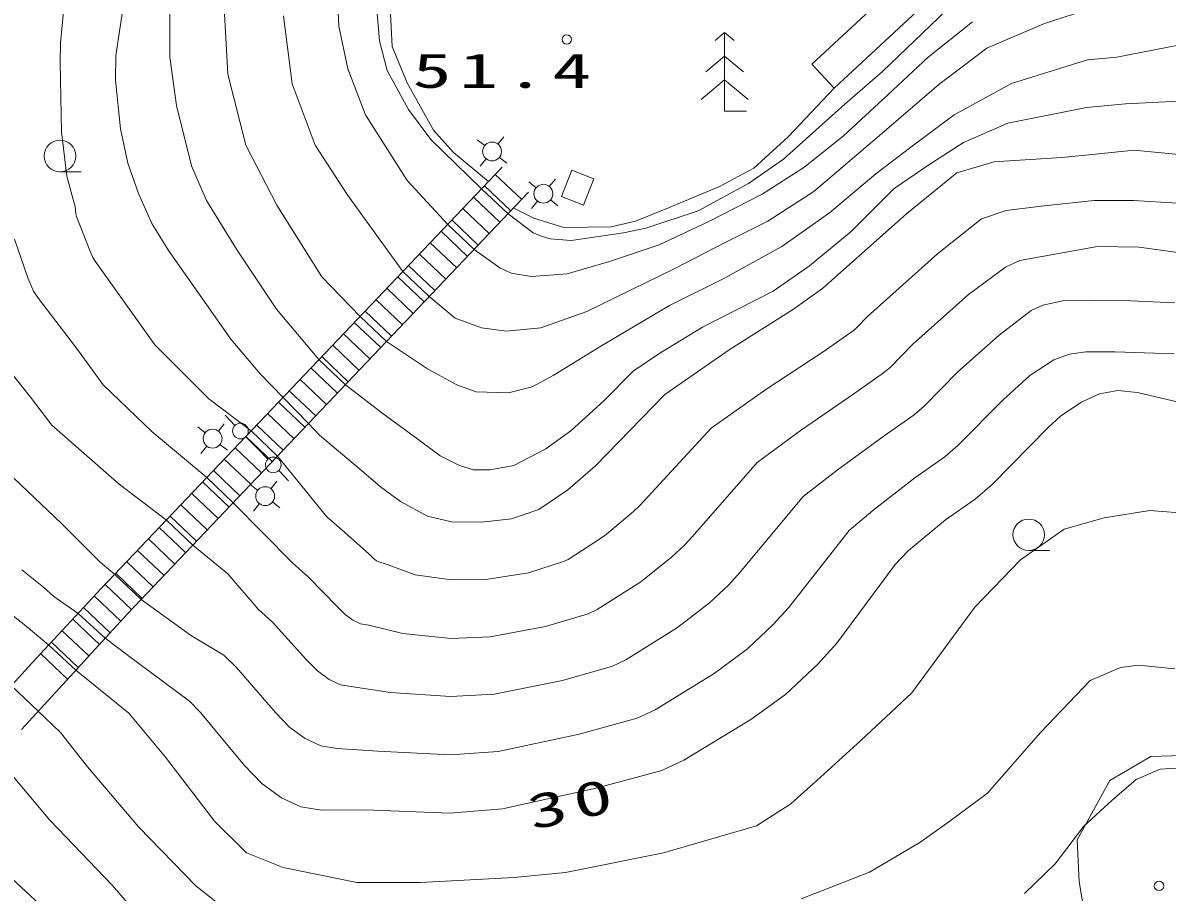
# Model space of a CAD drawing. Units: millimetres on the paper. Extents: x 20 to 1662, y 20 to 574.
# Drawn here: x 89.15 to 107.35, y 142.56 to 156.37 of the extents above; entities that cross this region are included whole.
import ezdxf

# ---------------------------------------------------------------- set-up
doc = ezdxf.new("R2010")
doc.units = ezdxf.units.MM
doc.layers.add('D-SUV', color=8, linetype='Continuous', lineweight=13)
doc.styles.add('ＭＳ ゴシック', font='')
doc.styles.get('ＭＳ ゴシック').set_extended_font_data('MS Gothic')

msp = doc.modelspace()

# ---------------------------------------------------------------- linework, layer by layer
at = {"layer": 'D-SUV'}
for p, q in [((101.701, 155.715), (104.101, 157.945)), ((102.055, 155.335), (104.495, 157.601)), ((89.751, 156.055), (89.847, 157.023)), ((90.631, 155.855), (90.785, 156.881)), ((94.155, 156.863), (94.181, 156.319)), ((94.761, 156.859), (94.823, 156.089)), ((92.411, 155.555), (92.351, 156.707)), ((95.027, 155.997), (94.989, 156.721)), ((102.823, 155.597), (103.969, 156.697)), ((91.489, 156.519), (91.489, 155.829)), ((93.297, 156.485), (93.435, 155.405)), ((105.399, 156.365), (106.009, 156.559)), ((94.181, 156.319), (94.323, 155.643)), ((103.551, 155.825), (104.257, 156.387)), ((104.485, 155.971), (105.399, 156.365)), ((100.163, 156.094), (100.313, 156.219)), ((100.313, 156.219), (100.313, 154.969)), ((100.313, 156.219), (100.463, 156.094)), ((89.745, 155.741), (89.751, 156.055)), ((94.823, 156.089), (94.949, 155.613)), ((95.265, 155.421), (95.027, 155.997)), ((103.721, 155.393), (104.485, 155.971)), ((107.813, 156.071), (106.549, 155.829)), ((90.625, 155.463), (90.631, 155.855)), ((91.489, 155.829), (91.595, 155.059)), ((100.013, 155.594), (100.313, 155.844)), ((100.313, 155.844), (100.613, 155.594)), ((102.833, 155.161), (103.551, 155.825)), ((106.085, 155.783), (104.875, 155.411)), ((106.549, 155.829), (106.085, 155.783)), ((89.769, 154.639), (89.745, 155.741)), ((94.323, 155.643), (94.605, 154.909)), ((94.949, 155.613), (95.289, 154.997)), ((101.701, 155.715), (102.055, 155.335)), ((102.225, 155.083), (102.823, 155.597)), ((90.705, 154.689), (90.625, 155.463)), ((92.699, 154.431), (92.411, 155.555)), ((93.435, 155.405), (93.803, 154.429)), ((95.685, 154.667), (95.265, 155.421)), ((99.938, 155.156), (100.313, 155.469)), ((100.313, 155.469), (100.688, 155.156)), ((102.779, 154.583), (103.721, 155.393)), ((104.875, 155.411), (103.963, 154.909)), ((102.055, 155.335), (101.323, 154.559)), ((91.595, 155.059), (91.835, 154.103)), ((101.251, 154.205), (102.225, 155.083)), ((102.199, 154.571), (102.833, 155.161)), ((106.069, 155.027), (104.815, 154.777)), ((106.687, 155.087), (106.069, 155.027)), ((107.949, 155.147), (106.687, 155.087)), ((94.605, 154.909), (95.267, 153.867)), ((95.289, 154.997), (95.641, 154.521)), ((100.313, 154.969), (100.663, 154.969)), ((103.963, 154.909), (103.273, 154.399)), ((90.825, 154.141), (90.705, 154.689)), ((96.003, 154.315), (95.685, 154.667)), ((104.815, 154.777), (104.111, 154.469)), ((89.851, 153.935), (89.769, 154.639)), ((95.641, 154.521), (96.449, 153.737)), ((96.381, 154.516), (96.498, 154.423)), ((96.802, 154.563), (96.709, 154.446)), ((101.323, 154.559), (100.777, 154.061)), ((101.573, 154.073), (102.199, 154.571)), ((101.733, 153.695), (102.779, 154.583)), ((93.191, 153.475), (92.699, 154.431)), ((93.803, 154.429), (94.311, 153.647)), ((96.557, 153.851), (96.003, 154.315)), ((103.273, 154.399), (102.717, 153.975)), ((104.111, 154.469), (103.559, 154.117)), ((106.825, 154.347), (106.051, 154.269)), ((108.003, 154.235), (106.825, 154.347)), ((90.991, 153.661), (90.825, 154.141)), ((96.521, 154.212), (96.428, 154.094)), ((96.732, 154.235), (96.849, 154.142)), ((100.695, 153.821), (101.251, 154.205)), ((103.559, 154.117), (103.009, 153.741)), ((104.595, 154.165), (104.329, 154.085)), ((105.675, 154.233), (104.595, 154.165)), ((106.051, 154.269), (105.675, 154.233)), ((89.745, 154.007), (90.08, 154.007)), ((89.987, 153.451), (89.851, 153.935)), ((90.399, 147.381), (96.777, 154.081)), ((91.835, 154.103), (92.073, 153.547)), ((96.667, 153.965), (97.087, 153.565)), ((97.719, 153.615), (97.885, 154.033)), ((97.885, 154.033), (98.235, 153.893)), ((100.777, 154.061), (100.223, 153.769)), ((100.909, 153.651), (101.573, 154.073)), ((102.717, 153.975), (101.983, 153.353)), ((104.007, 153.989), (103.209, 153.345)), ((104.329, 154.085), (104.007, 153.989)), ((95.267, 153.867), (95.909, 153.171)), ((96.493, 153.785), (96.913, 153.385)), ((97.315, 153.752), (97.199, 153.848)), ((97.526, 153.773), (97.622, 153.889)), ((98.235, 153.893), (98.069, 153.475)), ((100.223, 153.769), (99.421, 153.433)), ((99.893, 153.383), (100.695, 153.821)), ((90.819, 146.981), (97.197, 153.681)), ((91.207, 153.183), (90.991, 153.661)), ((94.311, 153.647), (95.197, 152.421)), ((96.321, 153.603), (96.741, 153.203)), ((96.869, 153.337), (96.449, 153.737)), ((98.069, 153.475), (97.719, 153.615)), ((100.063, 153.215), (100.909, 153.651)), ((101.001, 153.223), (101.733, 153.695)), ((103.009, 153.741), (102.325, 153.059)), ((89.999, 153.337), (89.987, 153.451)), ((92.073, 153.547), (92.551, 152.777)), ((93.909, 152.335), (93.191, 153.475)), ((96.149, 153.423), (96.569, 153.023)), ((97.277, 153.271), (96.953, 153.435)), ((97.24, 153.425), (97.336, 153.541)), ((97.663, 153.466), (97.547, 153.562)), ((99.421, 153.433), (98.897, 153.219)), ((104.791, 153.393), (104.401, 153.259)), ((104.791, 153.393), (105.349, 153.461)), ((105.349, 153.461), (106.189, 153.547)), ((106.189, 153.547), (106.815, 153.547)), ((106.815, 153.547), (107.511, 153.509)), ((90.005, 153.297), (89.999, 153.337)), ((90.219, 152.753), (90.005, 153.297)), ((95.977, 153.241), (96.397, 152.841)), ((96.869, 153.337), (97.267, 153.037)), ((97.759, 153.121), (97.277, 153.271)), ((98.897, 153.219), (98.507, 153.129)), ((99.063, 153.111), (99.893, 153.383)), ((99.275, 152.847), (100.063, 153.215)), ((100.321, 152.883), (101.001, 153.223)), ((101.983, 153.353), (101.225, 152.819)), ((103.209, 153.345), (101.869, 152.149)), ((104.401, 153.259), (103.699, 152.701)), ((91.469, 152.753), (91.207, 153.183)), ((95.805, 153.061), (96.225, 152.661)), ((95.909, 153.171), (96.329, 152.771)), ((97.267, 153.037), (97.415, 152.975)), ((98.507, 153.129), (97.759, 153.121)), ((97.871, 152.913), (98.707, 153.037)), ((98.707, 153.037), (99.063, 153.111)), ((102.325, 153.059), (101.663, 152.509)), ((89.233, 152.321), (89.019, 152.933)), ((95.631, 152.879), (96.053, 152.479)), ((97.415, 152.975), (97.539, 152.939)), ((97.539, 152.939), (97.871, 152.913)), ((98.485, 152.581), (99.275, 152.847)), ((99.509, 152.465), (100.321, 152.883)), ((90.267, 152.645), (90.219, 152.753)), ((92.075, 151.895), (91.469, 152.753)), ((92.551, 152.777), (93.189, 151.821)), ((95.459, 152.699), (95.879, 152.299)), ((96.329, 152.771), (96.737, 152.481)), ((101.225, 152.819), (100.291, 152.307)), ((103.699, 152.701), (102.587, 151.707)), ((105.007, 152.595), (106.245, 152.819)), ((106.245, 152.819), (106.907, 152.809)), ((106.907, 152.809), (107.913, 152.669)), ((90.305, 152.587), (90.267, 152.645)), ((90.739, 151.977), (90.305, 152.587)), ((95.287, 152.517), (95.707, 152.117)), ((96.737, 152.481), (96.921, 152.397)), ((97.809, 152.383), (98.485, 152.581)), ((101.663, 152.509), (101.087, 152.111)), ((104.781, 152.491), (104.189, 152.055)), ((105.007, 152.595), (104.781, 152.491)), ((89.325, 152.107), (89.233, 152.321)), ((94.517, 151.707), (93.909, 152.335)), ((95.115, 152.335), (95.535, 151.937)), ((95.197, 152.421), (95.617, 152.023)), ((96.921, 152.397), (97.245, 152.341)), ((97.245, 152.341), (97.809, 152.383)), ((98.123, 151.785), (99.509, 152.465)), ((100.291, 152.307), (99.437, 151.881)), ((94.943, 152.155), (95.363, 151.755)), ((101.869, 152.149), (101.393, 151.813)), ((89.401, 151.993), (89.325, 152.107)), ((90.007, 151.201), (89.401, 151.993)), ((91.255, 151.257), (90.739, 151.977)), ((94.771, 151.973), (95.191, 151.573)), ((95.617, 152.023), (96.031, 151.681)), ((101.087, 152.111), (99.963, 151.539)), ((104.189, 152.055), (103.305, 151.265)), ((105.375, 151.885), (105.691, 151.957)), ((105.691, 151.957), (106.217, 151.967)), ((106.217, 151.967), (106.773, 151.957)), ((106.773, 151.957), (107.471, 151.925)), ((92.461, 151.347), (92.075, 151.895)), ((93.189, 151.821), (93.863, 151.021)), ((94.597, 151.793), (95.017, 151.393)), ((97.391, 151.525), (98.123, 151.785)), ((99.437, 151.881), (98.345, 151.237)), ((101.393, 151.813), (100.403, 151.185)), ((105.189, 151.799), (104.677, 151.411)), ((105.375, 151.885), (105.189, 151.799)), ((94.425, 151.611), (94.845, 151.211)), ((94.937, 151.307), (94.517, 151.707)), ((96.031, 151.681), (96.449, 151.525)), ((102.587, 151.707), (102.409, 151.525)), ((89.277, 150.423), (88.499, 151.397)), ((94.253, 151.431), (94.673, 151.031)), ((96.449, 151.525), (96.841, 151.473)), ((96.841, 151.473), (97.391, 151.525)), ((99.963, 151.539), (99.281, 151.121)), ((102.355, 151.479), (101.879, 151.145)), ((102.409, 151.525), (102.355, 151.479)), ((104.677, 151.411), (104.023, 150.825)), ((91.255, 151.257), (92.113, 150.399)), ((92.929, 150.795), (92.461, 151.347)), ((94.081, 151.249), (94.501, 150.849)), ((95.589, 150.873), (94.937, 151.307)), ((98.345, 151.237), (97.589, 150.769)), ((103.305, 151.265), (102.949, 150.903)), ((90.433, 150.619), (90.007, 151.201)), ((93.909, 151.069), (94.329, 150.669)), ((99.281, 151.121), (98.861, 150.835)), ((100.403, 151.185), (99.365, 150.469)), ((101.879, 151.145), (100.971, 150.545)), ((105.797, 151.105), (105.547, 151.019)), ((105.797, 151.105), (106.055, 151.147)), ((106.055, 151.147), (106.517, 151.147)), ((106.517, 151.147), (107.463, 151.113)), ((93.737, 150.887), (94.157, 150.487)), ((93.863, 151.021), (94.283, 150.621)), ((96.057, 150.621), (95.589, 150.873)), ((102.949, 150.903), (102.841, 150.811)), ((105.547, 151.019), (105.167, 150.767)), ((93.291, 150.419), (92.929, 150.795)), ((93.563, 150.707), (93.983, 150.307)), ((97.589, 150.769), (97.255, 150.587)), ((98.861, 150.835), (98.399, 150.371)), ((102.841, 150.811), (102.367, 150.477)), ((104.023, 150.825), (103.489, 150.281)), ((105.167, 150.767), (104.741, 150.383)), ((90.433, 150.619), (91.211, 149.875)), ((93.391, 150.525), (93.811, 150.125)), ((94.865, 150.173), (94.283, 150.621)), ((96.365, 150.507), (96.057, 150.621)), ((96.879, 150.495), (96.365, 150.507)), ((97.255, 150.587), (96.879, 150.495)), ((100.971, 150.545), (100.097, 149.929)), ((102.367, 150.477), (101.537, 149.905)), ((106.021, 150.359), (106.275, 150.477)), ((106.275, 150.477), (106.567, 150.529)), ((106.567, 150.529), (106.881, 150.499)), ((106.881, 150.499), (107.529, 150.343)), ((89.613, 149.981), (89.277, 150.423)), ((92.113, 150.399), (92.785, 149.887)), ((93.219, 150.343), (93.639, 149.945)), ((93.695, 150.003), (93.291, 150.419)), ((98.399, 150.371), (97.869, 149.887)), ((99.365, 150.469), (98.261, 149.335)), ((104.741, 150.383), (104.029, 149.659)), ((105.977, 150.339), (105.657, 150.123)), ((106.021, 150.359), (105.977, 150.339)), ((92.527, 149.976), (92.37, 150.138)), ((93.047, 150.163), (93.467, 149.763)), ((95.437, 149.755), (94.865, 150.173)), ((103.327, 150.143), (102.853, 149.809)), ((103.489, 150.281), (103.327, 150.143)), ((105.657, 150.123), (105.459, 149.941)), ((89.613, 149.981), (90.685, 149.043)), ((91.935, 149.95), (92.053, 149.857)), ((92.356, 150.001), (92.263, 149.883)), ((92.875, 149.981), (93.295, 149.581)), ((93.871, 149.819), (93.695, 150.003)), ((105.459, 149.941), (104.569, 149.035)), ((91.211, 149.875), (92.077, 149.145)), ((92.701, 149.801), (93.121, 149.401)), ((92.875, 149.617), (92.701, 149.796)), ((92.785, 149.887), (93.205, 149.487)), ((94.537, 149.257), (93.871, 149.819)), ((95.791, 149.491), (95.437, 149.755)), ((97.869, 149.887), (97.473, 149.601)), ((100.097, 149.929), (99.027, 148.771)), ((101.537, 149.905), (100.829, 149.387)), ((102.853, 149.809), (102.105, 149.265)), ((92.079, 149.647), (91.986, 149.529)), ((92.289, 149.673), (92.407, 149.58)), ((92.529, 149.619), (92.949, 149.219)), ((92.875, 149.617), (93.049, 149.437)), ((97.473, 149.601), (96.959, 149.337)), ((104.029, 149.659), (103.813, 149.475)), ((92.357, 149.439), (92.777, 149.039)), ((93.205, 149.487), (93.989, 148.523)), ((96.099, 149.337), (95.791, 149.491)), ((100.829, 149.387), (99.795, 148.207)), ((103.813, 149.475), (103.339, 149.141)), ((88.793, 149.343), (89.769, 148.415)), ((92.185, 149.257), (92.605, 148.857)), ((93.223, 149.258), (93.38, 149.096)), ((94.839, 148.999), (94.537, 149.257)), ((96.319, 149.271), (96.099, 149.337)), ((96.583, 149.271), (96.319, 149.271)), ((96.959, 149.337), (96.583, 149.271)), ((98.261, 149.335), (97.819, 148.951)), ((102.105, 149.265), (101.561, 148.847)), ((90.685, 149.043), (91.437, 148.471)), ((92.013, 149.077), (92.433, 148.677)), ((92.077, 149.145), (92.497, 148.745)), ((92.889, 148.943), (92.771, 149.036)), ((93.099, 148.969), (93.192, 149.087)), ((103.339, 149.141), (102.671, 148.625)), ((104.569, 149.035), (104.299, 148.805)), ((91.841, 148.895), (92.261, 148.495)), ((95.157, 148.765), (94.839, 148.999)), ((97.819, 148.951), (97.361, 148.639)), ((101.561, 148.847), (100.563, 147.641)), ((91.667, 148.715), (92.087, 148.315)), ((92.497, 148.745), (93.443, 147.791)), ((92.822, 148.615), (92.915, 148.733)), ((93.243, 148.666), (93.125, 148.759)), ((95.589, 148.535), (95.157, 148.765)), ((98.967, 148.705), (98.865, 148.609)), ((99.027, 148.771), (98.967, 148.705)), ((104.299, 148.805), (103.827, 148.473)), ((91.495, 148.533), (91.915, 148.133)), ((94.267, 148.281), (93.989, 148.523)), ((95.971, 148.445), (95.589, 148.535)), ((96.925, 148.489), (96.449, 148.435)), ((97.361, 148.639), (96.925, 148.489)), ((98.865, 148.609), (98.401, 148.221)), ((102.671, 148.625), (102.293, 148.305)), ((106.349, 148.505), (105.715, 148.325)), ((107.073, 148.625), (106.349, 148.505)), ((107.771, 148.567), (107.073, 148.625)), ((89.769, 148.415), (90.377, 147.807)), ((91.323, 148.351), (91.743, 147.953)), ((91.437, 148.471), (91.857, 148.071)), ((96.449, 148.435), (95.971, 148.445)), ((102.293, 148.305), (101.329, 147.077)), ((103.827, 148.473), (103.239, 147.985)), ((105.715, 148.325), (105.019, 147.841)), ((91.151, 148.171), (91.571, 147.771)), ((94.661, 147.927), (94.267, 148.281)), ((98.401, 148.221), (97.823, 147.843)), ((99.795, 148.207), (99.675, 148.073)), ((90.979, 147.989), (91.399, 147.591)), ((91.857, 148.071), (92.415, 147.615)), ((99.675, 148.073), (99.469, 147.881)), ((103.239, 147.985), (103.023, 147.765)), ((105.149, 147.987), (105.484, 147.987)), ((90.377, 147.807), (90.615, 147.607)), ((90.805, 147.809), (91.225, 147.409)), ((93.695, 147.563), (93.443, 147.791)), ((94.719, 147.869), (94.661, 147.927)), ((94.779, 147.823), (94.719, 147.869)), ((94.841, 147.795), (94.779, 147.823)), ((94.907, 147.783), (94.841, 147.795)), ((95.393, 147.601), (94.907, 147.783)), ((97.753, 147.811), (97.195, 147.633)), ((97.823, 147.843), (97.753, 147.811)), ((99.469, 147.881), (98.983, 147.491)), ((103.023, 147.765), (102.097, 146.513)), ((105.019, 147.841), (104.291, 147.085)), ((88.059, 147.685), (89.175, 146.809)), ((89.139, 147.681), (89.483, 147.403)), ((90.615, 147.607), (91.035, 147.207)), ((90.633, 147.627), (91.053, 147.227)), ((92.415, 147.615), (92.897, 147.057)), ((95.965, 147.519), (95.393, 147.601)), ((97.195, 147.633), (96.515, 147.525)), ((100.563, 147.641), (100.381, 147.441)), ((89.483, 147.403), (89.649, 147.257)), ((90.461, 147.447), (90.881, 147.047)), ((94.163, 147.089), (93.695, 147.563)), ((96.515, 147.525), (95.965, 147.519)), ((98.983, 147.491), (98.285, 147.047)), ((100.381, 147.441), (100.075, 147.153)), ((89.299, 146.195), (90.399, 147.381)), ((89.649, 147.257), (90.035, 146.987)), ((90.291, 147.263), (90.711, 146.863)), ((91.035, 147.207), (91.819, 146.641)), ((90.121, 147.081), (90.541, 146.679)), ((93.123, 146.847), (92.897, 147.057)), ((94.279, 146.971), (94.163, 147.089)), ((98.285, 147.047), (98.143, 146.981)), ((100.075, 147.153), (99.565, 146.761)), ((101.329, 147.077), (101.087, 146.811)), ((104.291, 147.085), (103.293, 145.723)), ((89.729, 145.795), (90.819, 146.981)), ((89.951, 146.897), (90.373, 146.495)), ((90.035, 146.987), (90.463, 146.595)), ((93.667, 146.251), (93.123, 146.847)), ((94.401, 146.881), (94.279, 146.971)), ((94.523, 146.823), (94.401, 146.881)), ((98.143, 146.981), (97.465, 146.777)), ((89.175, 146.809), (89.567, 146.483)), ((89.781, 146.713), (90.203, 146.311)), ((94.655, 146.803), (94.523, 146.823)), ((95.195, 146.667), (94.655, 146.803)), ((95.961, 146.591), (95.195, 146.667)), ((97.465, 146.777), (96.583, 146.615)), ((99.565, 146.761), (98.745, 146.249)), ((101.087, 146.811), (100.679, 146.425)), ((89.567, 146.483), (89.999, 146.087)), ((89.611, 146.531), (90.035, 146.127)), ((90.811, 146.331), (90.463, 146.595)), ((91.819, 146.641), (92.349, 146.325)), ((96.583, 146.615), (95.961, 146.591)), ((102.097, 146.513), (101.795, 146.179)), ((89.441, 146.347), (89.865, 145.943)), ((91.803, 145.591), (90.811, 146.331)), ((92.551, 146.129), (92.349, 146.325)), ((100.679, 146.425), (100.147, 146.031)), ((88.711, 145.559), (89.299, 146.195)), ((93.169, 145.413), (92.551, 146.129)), ((93.839, 146.075), (93.667, 146.251)), ((98.533, 146.151), (97.733, 145.921)), ((98.745, 146.249), (98.533, 146.151)), ((101.795, 146.179), (101.283, 145.699)), ((106.607, 146.129), (106.127, 145.919)), ((106.895, 146.167), (106.607, 146.129)), ((107.471, 146.109), (106.895, 146.167)), ((89.999, 146.087), (90.839, 145.401)), ((94.023, 145.939), (93.839, 146.075)), ((94.207, 145.853), (94.023, 145.939)), ((100.147, 146.031), (99.207, 145.453)), ((88.971, 145.839), (89.397, 145.433)), ((89.131, 145.143), (89.729, 145.795)), ((94.405, 145.821), (94.207, 145.853)), ((94.999, 145.733), (94.405, 145.821)), ((97.733, 145.921), (96.649, 145.703)), ((106.127, 145.919), (105.339, 145.093)), ((91.979, 145.411), (91.803, 145.591)), ((95.955, 145.665), (94.999, 145.733)), ((96.649, 145.703), (95.955, 145.665)), ((101.283, 145.699), (100.729, 145.301)), ((103.293, 145.723), (102.477, 144.967)), ((89.397, 145.433), (89.753, 145.097)), ((90.839, 145.401), (91.423, 144.701)), ((92.673, 144.575), (91.979, 145.411)), ((93.401, 145.177), (93.169, 145.413)), ((99.207, 145.453), (98.925, 145.323)), ((98.925, 145.323), (98.003, 145.067)), ((100.729, 145.301), (99.667, 144.657)), ((89.753, 145.097), (90.183, 144.547)), ((93.645, 144.997), (93.401, 145.177)), ((98.003, 145.067), (96.715, 144.793)), ((105.339, 145.093), (104.493, 144.133)), ((93.891, 144.883), (93.645, 144.997)), ((94.153, 144.841), (93.891, 144.883)), ((94.801, 144.799), (94.153, 144.841)), ((102.477, 144.967), (101.781, 144.333)), ((91.423, 144.701), (92.203, 143.687)), ((95.951, 144.739), (94.801, 144.799)), ((96.715, 144.793), (95.951, 144.739)), ((99.667, 144.657), (99.315, 144.493)), ((107.093, 144.711), (106.439, 144.333)), ((107.937, 144.743), (107.093, 144.711)), ((90.183, 144.547), (90.997, 143.589)), ((92.961, 144.281), (92.673, 144.575)), ((99.315, 144.493), (98.273, 144.211)), ((106.857, 144.347), (107.239, 144.511)), ((107.239, 144.511), (107.819, 144.547)), ((88.971, 144.425), (89.585, 143.703)), ((101.781, 144.333), (101.369, 143.963)), ((106.439, 144.333), (105.921, 143.387)), ((106.477, 144.021), (106.857, 144.347)), ((93.265, 144.055), (92.961, 144.281)), ((98.273, 144.211), (96.783, 143.881)), ((104.493, 144.133), (103.879, 143.673)), ((93.573, 143.911), (93.265, 144.055)), ((101.369, 143.963), (100.823, 143.609)), ((106.025, 143.605), (106.477, 144.021)), ((93.903, 143.859), (93.573, 143.911)), ((94.605, 143.865), (93.903, 143.859)), ((95.945, 143.811), (94.605, 143.865)), ((96.783, 143.881), (95.945, 143.811)), ((89.585, 143.703), (90.577, 142.665)), ((90.997, 143.589), (91.907, 142.657)), ((92.203, 143.687), (92.709, 143.181)), ((99.341, 143.181), (100.823, 143.609)), ((103.879, 143.673), (103.419, 143.347)), ((105.571, 143.007), (106.025, 143.605)), ((105.921, 143.387), (105.951, 142.723)), ((103.419, 143.347), (102.619, 142.877)), ((88.705, 143.023), (89.495, 142.297)), ((92.709, 143.181), (93.295, 142.947)), ((97.781, 142.869), (99.341, 143.181)), ((93.295, 142.947), (94.465, 142.713)), ((96.961, 142.791), (97.781, 142.869)), ((102.619, 142.877), (101.529, 142.453)), ((105.081, 142.535), (105.571, 143.007)), ((90.577, 142.665), (91.299, 141.831)), ((91.907, 142.657), (92.481, 142.203)), ((94.465, 142.713), (95.479, 142.713)), ((95.479, 142.713), (96.961, 142.791)), ((105.951, 142.723), (106.089, 141.915))]:
    msp.add_line(p, q, dxfattribs=at)
for centre, radius in [((97.803, 156.109), 0.075), ((89.745, 154.257), 0.25), ((96.615, 154.329), 0.15), ((97.431, 153.657), 0.15), ((92.614, 149.886), 0.125), ((92.171, 149.765), 0.15), ((93.136, 149.348), 0.125), ((93.007, 148.851), 0.15), ((105.149, 148.237), 0.25), ((107.221, 142.657), 0.075)]:
    msp.add_circle(centre, radius, dxfattribs=at)

# ---------------------------------------------------------------- texts
at = {"layer": 'D-SUV', "insert": (95.353, 155.331), "char_height": 0.5499, "attachment_point": 7, "style": 'ＭＳ ゴシック'}
msp.add_mtext('\\T1.2;\\W1.65;51.4', dxfattribs=at)
at = {"layer": 'D-SUV', "insert": (97.257, 143.533), "char_height": 0.5499, "attachment_point": 7, "rotation": 13, "style": 'ＭＳ ゴシック'}
msp.add_mtext('\\T1.2;\\W1.65;30', dxfattribs=at)

doc.saveas('drawing.dxf')
